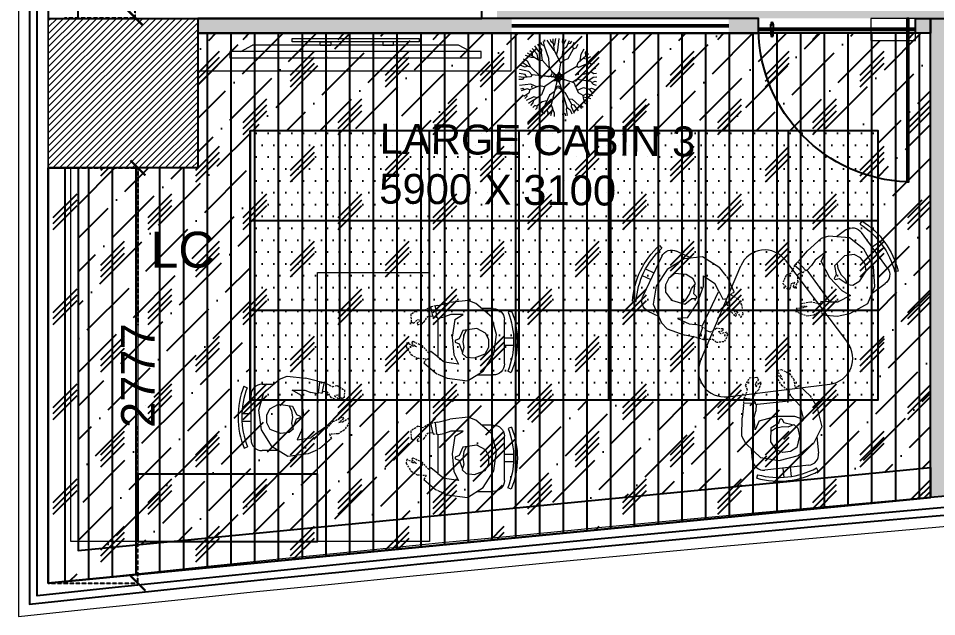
# Model space of a CAD drawing. Header units: millimetres. Extents: x 263321 to 2483465, y 33647 to 614421.
# Drawn here: x 2339197 to 2345339, y 376682 to 380682 of the extents above; entities that cross this region are included whole.
import ezdxf

# ---------------------------------------------------------------- set-up
doc = ezdxf.new("R2010")
doc.units = ezdxf.units.MM
doc.header["$PDMODE"] = 3
for name, pattern in [('( Hidden )', [0.375, 0.25, -0.125]), ('DASHED', [0.75, 0.5, -0.25]), ('HIDDEN', [0.375, 0.25, -0.125])]:
    doc.linetypes.add(name, pattern=pattern)
for name, color, linetype, lineweight in [('A-DOOR-FULL', 40, 'Continuous', 18), ('A-FURN-HUMAN', 252, 'Continuous', 9), ('A-FURN-MODULAR-', 6, 'Continuous', 9), ('A-FURN-MODULAR-CHAIR', 5, 'Continuous', 5), ('A-FURN-MODULAR-TABLETOP', 250, 'Continuous', 13), ('A-GLASS PARTITION', 5, 'Continuous', 18), ('A-GYPSUM PARTITION', 250, 'Continuous', 35), ('A-PLAN-COLUMN', 3, 'Continuous', 0), ('A-PLAN-RCC-HATCH', 8, 'Continuous', 13), ('A-PLAN-THIN', 251, 'Continuous', 15), ('AI-FURN', 7, 'Continuous', 20), ('FURNITURE', 30, 'Continuous', 5), ('TOA- AV', 7, 'Continuous', 9), ('TOA-FL-CPT-1', 8, 'Continuous', 5), ('TOA-FL-CPT-2', 8, 'Continuous', 5)]:
    doc.layers.add(name, color=color, linetype=linetype, lineweight=lineweight)
for name, color, linetype in [('A-PLAN -GLASS FRAME', 4, 'Continuous'), ('CEILING TOA', 250, 'Continuous'), ('DOOR', 5, 'Continuous'), ('FIN WALL GRAPHIC', 10, 'Continuous'), ('FLOORING TOA', 7, 'Continuous'), ('PARTITION GYPSUM', 250, 'Continuous'), ('TEXT', 250, 'Continuous'), ('TOA-FC-MODULAR', 7, 'Continuous'), ('underlay tile layer', 7, 'Continuous')]:
    doc.layers.add(name, color=color, linetype=linetype)
doc.layers.add('DLX_CONT', color=252, linetype='Continuous', true_color=0x969696)
doc.styles.add('ARIAL', font='arial.ttf')
doc.styles.add('TEXT @ 150', font='arial.ttf', dxfattribs={"height": 225})
doc.dimstyles.new('DIM @ 150', dxfattribs={"dimtxt": 225, "dimasz": 100, "dimexe": 1, "dimexo": 0, "dimgap": 0.5, "dimtad": 0, "dimdec": 0, "dimzin": 0, "dimdsep": 46, "dimtxsty": 'TEXT @ 150', "dimblk": 'ARCHTICK', "dimcen": -2, "dimclrd": 8, "dimclre": 8, "dimclrt": 256, "dimadec": 0, "dimazin": 0, "dimtfac": 1, "dimtdec": 0, "dimtofl": 0, "dimtmove": 0, "dimatfit": 3, "dimldrblk": 'OPEN90', "dimfxl": 1, "dimtolj": 1, "dimtzin": 0, "dimlwd": -1, "dimlwe": -1, "dimarcsym": 0})

# ---------------------------------------------------------------- blocks, each defined once
blk = doc.blocks.new('Columns')
at = {"layer": 'A-PLAN-RCC-HATCH'}
h = blk.add_hatch(dxfattribs=at)
h.set_pattern_fill('ANSI31', color=256, scale=250, style=0)
h.set_pattern_definition([(45, (403397.9, -623762.232), (-22.0970869, 22.0970869), [])])
h.paths.add_polyline_path([(-37160.3, -31463), (-36160.3, -31463), (-36160.3, -30463), (-37160.3, -30463)])
at = {"layer": 'A-PLAN-COLUMN', "elevation": 0}
blk.add_lwpolyline([(-37160.3, -31463), (-36160.3, -31463), (-36160.3, -30463), (-37160.3, -30463)], close=True, dxfattribs=at)
blk = doc.blocks.new('mb-cay83')
at = {"color": 92}
for points in [[(-147, 195), (-196, 213), (-307, 335)], [(-251, 273), (-240, 311), (-268, 363)], [(-190, 339), (-212, 343), (-239, 380)], [(-84, 370), (-116, 386), (-127, 423)], [(6, 195), (-48, 253), (-84, 370), (-65, 401), (-69, 434)], [(26, 329), (-21, 391), (-23, 437)], [(43, 138), (6, 196), (31, 362), (66, 394), (79, 428)], [(45, 375), (31, 417), (35, 434)], [(137, 201), (107, 275), (128, 344), (159, 367), (172, 399)], [(128, 343), (113, 373), (132, 414)], [(201, 271), (180, 315), (203, 384)], [(219, 274), (239, 364)], [(-217, 236), (-297, 249), (-362, 284)], [(-279, 304), (-318, 300), (-334, 312)], [(243, 93), (249, 138), (322, 222), (319, 240), (345, 272)], [(255, 280), (282, 279), (304, 313)], [(322, 222), (360, 253)], [(-426, 89), (-431, 119), (-455, 134)], [(-226, 40), (-247, 89), (-362, 154), (-399, 145), (-443, 164)], [(-364, 154), (-373, 188), (-417, 211)], [(156, 16), (164, 49), (309, 130), (336, 127), (415, 162)], [(309, 130), (316, 158), (388, 213)], [(344, 73), (378, 113), (426, 135)], [(-192, -1), (-226, 40), (-289, 21), (-418, 39), (-442, 20), (-482, 27)], [(-422, 36), (-476, 65)], [(-357, 31), (-390, 75), (-465, 105)], [(237, 40), (266, 23), (410, 33), (429, 20), (454, 26)], [(410, 33), (425, 54), (449, 58)], [(-290, -53), (-346, -37), (-486, -21)], [(-391, -86), (-417, -70), (-486, -58)], [(-431, -93), (-483, -90)], [(-341, -80), (-468, -166)], [(159, -78), (197, -136), (363, -212), (364, -232), (401, -262)], [(358, -102), (413, -79), (457, -78)], [(-394, -197), (-453, -210)], [(-127, -137), (-244, -146), (-394, -197), (-411, -225), (-439, -242)], [(-222, -222), (-315, -234), (-329, -264), (-397, -312)], [(99, -196), (84, -259), (136, -375), (176, -388), (216, -449)], [(266, -167), (281, -225), (331, -291), (358, -290), (374, -306)], [(313, -115), (336, -140), (386, -167), (406, -157), (441, -162)], [(363, -212), (417, -230)], [(386, -167), (387, -186), (427, -204)], [(-315, -234), (-351, -229), (-420, -277)], [(-233, -275), (-298, -285), (-368, -348)], [(-254, -310), (-256, -356), (-280, -426)], [(-37, -254), (-141, -362), (-153, -401), (-142, -430), (-162, -484)], [(97, -288), (67, -364), (82, -498)], [(230, -285), (221, -327), (263, -418)], [(260, -329), (300, -389)], [(330, -290), (323, -315), (349, -338)], [(-277, -348), (-309, -404)], [(-142, -364), (-212, -402), (-239, -451)], [(-152, -403), (-199, -471)], [(-44, -347), (-89, -386), (-111, -498)], [(-18, -410), (-51, -432), (-64, -505)], [(133, -438), (118, -460), (126, -487)], [(136, -373), (122, -407), (148, -479)], [(192, -413), (216, -411), (240, -434)], [(-14, -450), (-22, -508)]]:
    blk.add_lwpolyline(points, dxfattribs=at)
for points in [[(-188, 404), (-175, 365), (-192, 344), (-135, 216), (-147, 195), (-24, -18, 0.019353), (-3, -52), (95, -194), (195, -232), (262, -331), (292, -337), (324, -366)], [(287, 328), (255, 280), (201, 271), (171, 217), (51, 162), (-3, -1, 0.076209), (-29, -158, -0.022456), (-31, -205), (-46, -345), (-22, -367), (-15, -449), (8, -463), (11, -507)], [(-342, -375), (-320, -348), (-277, -348), (-230, -271), (-222, -222), (-84, -98, -0.110053), (75, -9), (344, 73), (374, 65), (444, 78)], [(-95, -20, 0.642906), (-55, 36)], [(-47, 21, -0.642906), (-79, -23, 0.642906), (-47, 21)], [(-60, 43, 0.044203), (-63, 50)], [(-59, 43, 0.22063), (-37, 21, -0.342135), (-12, -18)], [(-55, 36, 0.662753), (13, 45)], [(4, 19, 0.059641), (2, 12, -0.447363), (-51, -28)], [(-1, 3, 0.437311), (25, -45)], [(1, 11, 0.437311), (33, -47, -0.437311), (1, 11, 0.437311), (33, -47)], [(8, 33, 0.606738), (55, -15)], [(13, 47, 0.010174), (12, 45)], [(118, 4, 0.763825), (120, -68)], [(144, 12, 0.763825), (146, -75)], [(-477, -129), (-458, -123), (-430, -91), (-341, -80), (-192, -1), (-141, -11, 0.016539), (-107, -16, -0.028604), (-48, -27), (317, -116), (355, -101), (450, -124)], [(-26, -152, 0.686137), (-101, -114)], [(-59, -76, 0.619642), (-73, -24)], [(-22, -113, 0.686137), (-72, -88)], [(-18, -77, 0.388669), (-55, -28)], [(-52, -70, -0.452988), (15, -78, 0.452988), (-52, -70)], [(-37, -56, 0.619642), (-44, -30)], [(-40, -31, 0.377646), (-6, -10, -0.377646), (-40, -31, 0.377646), (-6, -10)], [(5, -64, 0.452988), (-40, -58)], [(-32, -5, 0.348206), (20, -25)], [(-32, -52, 0.354537), (-26, -15)], [(-31, -7, 0.648208), (-4, -4)], [(-29, -10, 0.348206), (14, -27)], [(5, -40, 0.247601), (-29, -49)], [(-15, -49, 0.388669), (-28, -33)], [(-27, -33, 0.377646), (-10, -23)], [(-4, -50, 0.452988), (-27, -47)], [(9, -29, -0.348206), (-26, -15, 0.348206), (9, -29, -0.348206), (-26, -15)], [(-23, -44, 0.354537), (-20, -25)], [(-23, -34, 0.121644), (-5, -33)], [(2, -39, -0.20476), (-22, -22, 0.20476), (2, -39)], [(-21, -23, -0.157968), (-16, -50, 0.157968), (-21, -23)], [(-15, -48, 0.157968), (-20, -25)], [(-20, -25, 0.348206), (-3, -32)], [(-6, -33, 0.110053), (-20, -41)], [(-11, -41, 0.197173), (-20, -34)], [(-15, -45, 0.157968), (-19, -27)], [(19, -44, 0.454701), (-18, -70)], [(28, -46, 0.454701), (-18, -78)], [(9, -69, 0.697987), (-18, -76)], [(15, -27, 0.302391), (-17, -65)], [(10, -28, 0.302391), (-17, -60)], [(-17, -30, 0.20476), (-8, -37)], [(-15, -40, 0.157968), (-17, -31)], [(-17, -38, 0.131172), (-13, -32)], [(3, -40, 0.454701), (-16, -53)], [(-9, -22, 0.233758), (-6, -48)], [(-4, -51, -0.233758), (-8, -18, 0.233758), (-4, -51)], [(2, -39, -0.437311), (-9, -20, 0.437311), (2, -39)], [(23, -79, 0.398626), (-7, -37)], [(-5, -8, 0.606738), (14, -27)], [(25, -24, 0.507555), (9, -69)], [(35, -21, 0.507555), (15, -78)], [(45, -18, 0.507555), (21, -86)], [(25, -79, 0.186774), (30, -100)], [(39, -20, 0.763825), (39, -49)]]:
    blk.add_lwpolyline(points, format="xyb", dxfattribs=at)
blk = doc.blocks.new('Human Figure')
at = {"layer": 'A-FURN-HUMAN', "lineweight": 5}
for p, q in [((4611.71, 5776.63, 0), (4616.22, 5779.49)), ((4611.71, 5776.63, 0), (4616.22, 5779.49)), ((4616.22, 5779.49), (4621.49, 5780.21, 0)), ((4616.22, 5779.49), (4621.49, 5780.21, 0)), ((4621.49, 5780.21, 0), (4626.18, 5778.89, 0)), ((4621.49, 5780.21, 0), (4626.18, 5778.89, 0)), ((4626.18, 5778.89, 0), (4629.77, 5774.69, 0)), ((4626.18, 5778.89, 0), (4629.77, 5774.69, 0)), ((4609.08, 5772.43, 0), (4611.71, 5776.63, 0)), ((4609.08, 5772.43, 0), (4611.71, 5776.63, 0)), ((4629.77, 5774.69, 0), (4630.56, 5772.63, 0)), ((4629.77, 5774.69, 0), (4630.56, 5772.63, 0)), ((4609.78, 5766.99, 0), (4609.08, 5772.43, 0)), ((4609.78, 5766.99, 0), (4609.08, 5772.43, 0)), ((4626.86, 5771.32, 0), (4626.81, 5767.94)), ((4626.86, 5771.32, 0), (4626.81, 5767.94)), ((4630.56, 5772.63, 0), (4630.01, 5767.72, 0)), ((4630.56, 5772.63, 0), (4630.01, 5767.72, 0)), ((4616.02, 5768.83), (4613.59, 5769.99, 0)), ((4613.59, 5769.99, 0), (4614.12, 5766.32, 0)), ((4616.02, 5768.83), (4613.59, 5769.99, 0)), ((4613.59, 5769.99, 0), (4614.12, 5766.32, 0)), ((4620.77, 5768.32, 0), (4616.02, 5768.83)), ((4620.77, 5768.32, 0), (4616.02, 5768.83)), ((4625.5, 5769.01, 0), (4620.77, 5768.32, 0)), ((4625.5, 5769.01, 0), (4620.77, 5768.32, 0)), ((4610.91, 5764.54), (4609.78, 5766.99, 0)), ((4610.91, 5764.54), (4609.78, 5766.99, 0)), ((4615.48, 5764.54), (4614.12, 5766.32, 0)), ((4615.48, 5764.54), (4614.12, 5766.32, 0)), ((4625.89, 5764.54), (4626.19, 5766.32, 0)), ((4625.89, 5764.54), (4626.19, 5766.32, 0)), ((4626.81, 5767.94), (4626.19, 5766.32, 0)), ((4626.81, 5767.94), (4626.19, 5766.32, 0)), ((4629.26, 5764.54), (4630.01, 5767.72, 0)), ((4629.26, 5764.54), (4630.01, 5767.72, 0)), ((4613.88, 5760.76, 0), (4611.23, 5763.85, 0)), ((4613.88, 5760.76, 0), (4611.23, 5763.85, 0)), ((4615.48, 5764.54), (4616.97, 5762.59)), ((4615.48, 5764.54), (4616.97, 5762.59)), ((4626.5, 5763.17, 0), (4626.01, 5763.22, 0)), ((4626.5, 5763.17, 0), (4626.01, 5763.22, 0)), ((4626.32, 5761.85, 0), (4626.5, 5763.17, 0)), ((4626.32, 5761.85, 0), (4626.5, 5763.17, 0))]:
    blk.add_line(p, q, dxfattribs=at)
at = {"layer": 'A-FURN-HUMAN', "linetype": '( Hidden )', "lineweight": 5, "ltscale": 2}
for p, q in [((4611.23, 5763.85, 0), (4610.91, 5764.54, 0)), ((4611.23, 5763.85, 0), (4610.91, 5764.54, 0)), ((4626.01, 5763.22, 0), (4626.14, 5764.36, 0)), ((4626.01, 5763.22, 0), (4626.14, 5764.36, 0)), ((4629.12, 5763.93, 0), (4628.92, 5762.69, 0)), ((4629.12, 5763.93, 0), (4628.92, 5762.69, 0)), ((4629.26, 5764.54, 0), (4629.12, 5763.93, 0)), ((4629.26, 5764.54, 0), (4629.12, 5763.93, 0)), ((4615.02, 5761.34, 0), (4613.88, 5760.76, 0)), ((4615.02, 5761.34, 0), (4613.88, 5760.76, 0)), ((4615.16, 5758.98, 0), (4615.02, 5761.34, 0)), ((4615.16, 5758.98, 0), (4615.02, 5761.34, 0)), ((4616.97, 5762.59), (4616.53, 5762.09)), ((4616.97, 5762.59), (4616.53, 5762.09)), ((4616.53, 5762.09), (4618.44, 5760.37, 0)), ((4616.53, 5762.09), (4618.44, 5760.37, 0)), ((4624.81, 5760.79, 0), (4626.32, 5761.85, 0)), ((4624.81, 5760.79, 0), (4626.32, 5761.85, 0)), ((4628.92, 5762.69, 0), (4627.75, 5760.5, 0)), ((4628.92, 5762.69, 0), (4627.75, 5760.5, 0)), ((4616.12, 5757.36), (4615.16, 5758.98, 0)), ((4616.12, 5757.36), (4615.16, 5758.98, 0)), ((4619.17, 5757.51, 0), (4618.16, 5758.8, 0)), ((4618.16, 5758.8, 0), (4618.39, 5757.81, 0)), ((4619.17, 5757.51, 0), (4618.16, 5758.8, 0)), ((4618.16, 5758.8, 0), (4618.39, 5757.81, 0)), ((4618.44, 5760.37, 0), (4619.69, 5757.7, 0)), ((4618.44, 5760.37, 0), (4619.69, 5757.7, 0)), ((4624.06, 5759.18, 0), (4624.81, 5760.79, 0)), ((4624.06, 5759.18, 0), (4624.81, 5760.79, 0)), ((4624.51, 5758.96, 0), (4624.06, 5759.18, 0)), ((4624.51, 5758.96, 0), (4624.06, 5759.18, 0)), ((4624.5, 5757.93, 0), (4625.51, 5759.11, 0)), ((4624.5, 5757.93, 0), (4625.51, 5759.11, 0)), ((4625.32, 5759.95, 0), (4624.51, 5758.96, 0)), ((4625.32, 5759.95, 0), (4624.51, 5758.96, 0)), ((4625.51, 5759.11, 0), (4625.32, 5759.95, 0)), ((4625.51, 5759.11, 0), (4625.32, 5759.95, 0)), ((4628.12, 5759.23, 0), (4626.89, 5757.28, 0)), ((4628.12, 5759.23, 0), (4626.89, 5757.28, 0)), ((4627.75, 5760.5, 0), (4628.12, 5759.23, 0)), ((4627.75, 5760.5, 0), (4628.12, 5759.23, 0)), ((4618.19, 5756, 0), (4616.12, 5757.36)), ((4618.19, 5756, 0), (4616.12, 5757.36)), ((4618.39, 5757.81, 0), (4619.31, 5756.18, 0)), ((4618.39, 5757.81, 0), (4619.31, 5756.18, 0)), ((4619.69, 5757.7, 0), (4619.17, 5757.51, 0)), ((4619.69, 5757.7, 0), (4619.17, 5757.51, 0)), ((4624.87, 5757.37, 0), (4624.5, 5757.93, 0)), ((4624.87, 5757.37, 0), (4624.5, 5757.93, 0)), ((4626.89, 5757.28, 0), (4624.87, 5757.37, 0)), ((4626.89, 5757.28, 0), (4624.87, 5757.37, 0)), ((4619.31, 5756.18, 0), (4618.19, 5756, 0)), ((4619.31, 5756.18, 0), (4618.19, 5756, 0))]:
    blk.add_line(p, q, dxfattribs=at)
at = {"layer": 'A-FURN-HUMAN', "linetype": '( Hidden )', "lineweight": 5, "ltscale": 3}
for p, q in [((4625.9, 5764.39, 0), (4625.89, 5764.57, 0)), ((4625.9, 5764.39, 0), (4625.89, 5764.57, 0)), ((4626.14, 5764.36, 0), (4625.9, 5764.39, 0)), ((4626.14, 5764.36, 0), (4625.9, 5764.39, 0))]:
    blk.add_line(p, q, dxfattribs=at)
at = {"layer": 'A-FURN-HUMAN', "lineweight": 5, "elevation": 0}
for points in [[(4622.54, 5772.08), (4621.4, 5771.49), (4619.55, 5771.23), (4618.01, 5771.43), (4616.44, 5771.03), (4615.47, 5772.11), (4615.23, 5774.3), (4616.32, 5777.18), (4618.11, 5778.11), (4620.14, 5778.11), (4621.85, 5777.26), (4623.09, 5774.92), (4622.55, 5771.19), (4620.35, 5770.17), (4619.86, 5769.12), (4619.43, 5769.17), (4619.04, 5770.23), (4616.9, 5771)], [(4622.54, 5772.08), (4621.4, 5771.49), (4619.55, 5771.23), (4618.01, 5771.43), (4616.44, 5771.03), (4615.47, 5772.11), (4615.23, 5774.3), (4616.32, 5777.18), (4618.11, 5778.11), (4620.14, 5778.11), (4621.85, 5777.26), (4623.09, 5774.92), (4622.55, 5771.19), (4620.35, 5770.17), (4619.86, 5769.12), (4619.43, 5769.17), (4619.04, 5770.23), (4616.9, 5771)], [(4625.5, 5769.01), (4626.86, 5771.32)], [(4625.5, 5769.01), (4626.86, 5771.32)], [(4626.09, 5764.27), (4629.04, 5763.91)], [(4626.09, 5764.27), (4629.04, 5763.91)], [(4626.5, 5763.17), (4629.02, 5762.63)], [(4626.5, 5763.17), (4629.02, 5762.63)]]:
    blk.add_lwpolyline(points, dxfattribs=at)
at = {"layer": 'A-FURN-MODULAR-CHAIR', "color": 18, "lineweight": 15, "true_color": 0x000000}
for p, q in [((4613.64, 5782.3, 0), (4625.48, 5782.3, 0)), ((4610.68, 5774.98, 0), (4610.68, 5779.34, 0)), ((4628.44, 5779.34, 0), (4628.44, 5776.24, 0))]:
    blk.add_line(p, q, dxfattribs=at)
at = {"layer": 'A-FURN-MODULAR-CHAIR', "lineweight": 15}
for p, q in [((4613.64, 5782.3, 0), (4625.48, 5782.3, 0)), ((4610.68, 5774.98, 0), (4610.68, 5779.34, 0)), ((4628.44, 5779.34, 0), (4628.44, 5776.24, 0))]:
    blk.add_line(p, q, dxfattribs=at)
at = {"layer": 'A-FURN-MODULAR-CHAIR', "color": 18, "lineweight": 15, "true_color": 0x000000, "elevation": 0}
for points in [[(4611.29, 5784.13), (4611.67, 5783.22)], [(4618.58, 5784.79), (4618.58, 5782.3)], [(4620.56, 5784.79), (4620.56, 5782.3)], [(4627.86, 5784.22), (4627.49, 5783.3)]]:
    blk.add_lwpolyline(points, dxfattribs=at)
at = {"layer": 'A-FURN-MODULAR-CHAIR', "lineweight": 15, "elevation": 0}
for points in [[(4611.29, 5784.13), (4611.67, 5783.22)], [(4618.58, 5784.79), (4618.58, 5782.3)], [(4620.56, 5784.79), (4620.56, 5782.3)], [(4627.86, 5784.22), (4627.49, 5783.3)]]:
    blk.add_lwpolyline(points, dxfattribs=at)
at = {"layer": 'A-FURN-MODULAR-CHAIR', "color": 18, "lineweight": 15, "true_color": 0x000000, "elevation": 0}
blk.add_lwpolyline([(4625.89, 5764.57, -0.034638), (4625.48, 5764.54), (4615.48, 5764.54)], format="xyb", dxfattribs=at)
at = {"layer": 'A-FURN-MODULAR-CHAIR', "lineweight": 15, "elevation": 0}
blk.add_lwpolyline([(4625.89, 5764.57, -0.034638), (4625.48, 5764.54), (4615.48, 5764.54)], format="xyb", dxfattribs=at)
at = {"layer": 'A-FURN-MODULAR-CHAIR', "color": 18, "lineweight": 15, "true_color": 0x000000}
for centre, radius, start, end in [((4619.68, 5763.49, 0), 22.29, 68.458, 112.0994), ((4619.68, 5763.49, 0), 21.3, 68.4839, 112.0994), ((4613.64, 5779.34, 0), 2.96, 90.0001, 180.0001), ((4625.48, 5779.34, 0), 2.96, 0.0001, 90.0001)]:
    blk.add_arc(centre, radius, start, end, dxfattribs=at)
at = {"layer": 'A-FURN-MODULAR-CHAIR', "lineweight": 15}
for centre, radius, start, end in [((4619.68, 5763.49, 0), 22.29, 68.458, 112.0994), ((4619.68, 5763.49, 0), 21.3, 68.4839, 112.0994), ((4613.64, 5779.34, 0), 2.96, 90.0001, 180.0001), ((4625.48, 5779.34, 0), 2.96, 0.0001, 90.0001)]:
    blk.add_arc(centre, radius, start, end, dxfattribs=at)
blk = doc.blocks.new('fea')
at = {"layer": 'A-FURN-MODULAR-TABLETOP'}
for p, q in [((37598.24, 23474.06, 0), (37625.55, 23470.37, 0)), ((37590.86, 23464.51, 0), (37601.32, 23439.01, 0)), ((37630.13, 23459.2, 0), (37613.28, 23437.39, 0))]:
    blk.add_line(p, q, dxfattribs=at)
for centre, start, end in [((37597.31, 23467.15, 0), 82.3052, 202.3052), ((37624.62, 23463.46, 0), 322.3052, 82.3052), ((37607.77, 23441.66, 0), 202.3052, 322.3052)]:
    blk.add_arc(centre, 6.97, start, end, dxfattribs=at)
at = {"layer": 'A-FURN-HUMAN', "color": 161, "linetype": 'ByBlock'}
for p, xscale, rotation in [((41140.66, 16984.29, 0), -0.9999999999999998, 349.8129158478097), ((30238.02, 23417.31, 0), -1, 231.5303956231409)]:
    blk.add_blockref('Human Figure', p, dxfattribs=dict(at, xscale=xscale, rotation=rotation))
at = {"layer": 'A-FURN-HUMAN', "color": 161, "linetype": 'ByBlock', "rotation": 111.5602194000297}
blk.add_blockref('Human Figure', (44652.04, 21272.77, 0), dxfattribs=at)
blk = doc.blocks.new('ychgc')
at = {"layer": 'A-FURN-MODULAR-TABLETOP', "lineweight": 20}
blk.add_lwpolyline([(549950.7, 23375.4), (549950.7, 25175.4), (549200.7, 25175.4), (549200.7, 23375.4)], close=True, dxfattribs=at)
at = {"layer": 'A-FURN-MODULAR-TABLETOP', "color": 161, "linetype": 'ByBlock', "yscale": 25.00000000000001}
for p, xscale, zscale, rotation in [((693272.4, -90759, 0), 25.00000000000001, 25.00000000000001, 90.00728931026865), ((405822.5, -91264.6, 0), -25.00000000000001, 25, 269.9927106897313), ((693272.4, -91538.4, 0), 25.00000000000001, 25.00000000000001, 90.00728931026865)]:
    blk.add_blockref('Human Figure', p, dxfattribs=dict(at, xscale=xscale, zscale=zscale, rotation=rotation))
blk = doc.blocks.new('_ArchTick')
at = {"color": 0, "linetype": 'ByBlock', "const_width": 0.15}
blk.add_lwpolyline([(-0.5, -0.5), (0.5, 0.5)], dxfattribs=at)
blk = doc.blocks.new('*D374')
at = {"layer": 'Defpoints', "color": 0, "transparency": 16777216}
for p in [(2339396.8, 379682.1), (2339396.8, 376904.7), (2339996.8, 376904.7)]:
    blk.add_point(p, dxfattribs=at)
at = {"layer": 'FIN WALL GRAPHIC', "color": 8, "linetype": 'HIDDEN', "transparency": 16777216}
for p, q in [((2339396.8, 379682.1), (2339997.8, 379682.1)), ((2339996.8, 379682.1), (2339996.8, 378631.8)), ((2339996.8, 376904.7), (2339996.8, 377955)), ((2339396.8, 376904.7), (2339997.8, 376904.7))]:
    blk.add_line(p, q, dxfattribs=at)
at = {"layer": 'FIN WALL GRAPHIC', "color": 8, "linetype": 'ByBlock', "transparency": 16777216, "xscale": 100, "yscale": 100, "zscale": 100}
for p, rotation in [((2339996.8, 379682.1), 90), ((2339996.8, 376904.7), 270)]:
    blk.add_blockref('_ArchTick', p, dxfattribs=dict(at, rotation=rotation))
at = {"layer": 'FIN WALL GRAPHIC', "transparency": 16777216, "insert": (2339996.8, 378293.4), "char_height": 225, "attachment_point": 5, "rotation": 90, "style": 'TEXT @ 150'}
blk.add_mtext('\\A1;2777', dxfattribs=at)
blk = doc.blocks.new('_Open90')
at = {"color": 0, "linetype": 'ByBlock'}
for p, q in [((0, 0), (-1, 0)), ((-0.5, 0.5), (0, 0)), ((0, 0), (-0.5, -0.5))]:
    blk.add_line(p, q, dxfattribs=at)
blk = doc.blocks.new('*D375')
at = {"layer": 'Defpoints', "color": 0, "transparency": 16777216}
for p in [(2339505.6, 383735.1), (2339505.6, 380686.6), (2339977.7, 380686.6)]:
    blk.add_point(p, dxfattribs=at)
at = {"layer": 'FIN WALL GRAPHIC', "color": 8, "linetype": 'HIDDEN', "transparency": 16777216}
for p, q in [((2339505.6, 383735.1), (2339978.7, 383735.1)), ((2339977.7, 383735.1), (2339977.7, 382547.5)), ((2339977.7, 380686.6), (2339977.7, 381874.2)), ((2339505.6, 380686.6), (2339978.7, 380686.6))]:
    blk.add_line(p, q, dxfattribs=at)
at = {"layer": 'FIN WALL GRAPHIC', "color": 8, "linetype": 'ByBlock', "transparency": 16777216, "xscale": 100, "yscale": 100, "zscale": 100}
for p, rotation in [((2339977.7, 383735.1), 90), ((2339977.7, 380686.6), 270)]:
    blk.add_blockref('_ArchTick', p, dxfattribs=dict(at, rotation=rotation))
at = {"layer": 'FIN WALL GRAPHIC', "transparency": 16777216, "insert": (2339977.7, 382210.8), "char_height": 225, "attachment_point": 5, "rotation": 90, "style": 'TEXT @ 150'}
blk.add_mtext('\\A1;3049', dxfattribs=at)
blk = doc.blocks.new('door-3f-01')
at = {"layer": 'A-FURN-MODULAR-', "color": 252, "linetype": 'DASHED', "ltscale": 120, "true_color": 0x939598}
blk.add_lwpolyline([(0, 0), (-10.2, 0), (-10.2, 5.08), (0, 5.08), (0, 0)], dxfattribs=at)
at = {"layer": 'A-GLASS PARTITION', "color": 5}
blk.add_line((-36, 0), (-36, 4), dxfattribs=at)
at = {"layer": 'DOOR', "elevation": 0}
blk.add_lwpolyline([(-1.95, 37.5), (-1.55, 37.5), (-1.55, 0), (-1.95, 0)], close=True, dxfattribs=at)
at = {"layer": 'DOOR'}
blk.add_lwpolyline([(-36, 2.34), (-36, 2.74), (0, 2.74), (0, 2.34)], close=True, dxfattribs=at)
for points in [[(-32.64, 3.74), (-32.64, 2.74), (-33.14, 2.74), (-33.14, 3.74)], [(-32.64, 1.34), (-32.64, 2.34), (-33.14, 2.34), (-33.14, 1.34)]]:
    blk.add_lwpolyline(points, dxfattribs=at)
for centre in [(-32.89, 3.86), (-32.89, 1.22)]:
    blk.add_circle(centre, 0.278, dxfattribs=at)
at = {"layer": 'DOOR', "color": 252, "true_color": 0x939598}
blk.add_arc((-0.52, 2.04, 0), 35.48, 92.2973, 178.8766, dxfattribs=at)
blk = doc.blocks.new('A$C60412B90')
at = {"layer": 'TOA- AV', "color": 30, "true_color": 0xf8991e}
blk.add_line((256.5, 111), (986.5, 111), dxfattribs=at)
at = {"layer": 'TOA- AV', "color": 6}
for p, q in [((-100, 55.5), (1343, 55.5)), ((-37.2, 55.5), (29.9, 91)), ((1280.2, 55.5), (1213.1, 91))]:
    blk.add_line(p, q, dxfattribs=at)
at = {"layer": 'TOA- AV', "color": 30, "true_color": 0xf8991e}
for points in [[(986.5, 111), (986.5, 131), (256.5, 131), (256.5, 111)], [(403.4, 91), (464.2, 91)], [(825.1, 91), (764.2, 91)]]:
    blk.add_lwpolyline(points, dxfattribs=at)
for points in [[(403.4, 111), (464.2, 111), (464.2, 91), (403.4, 91)], [(825.1, 111), (764.2, 111), (764.2, 91), (825.1, 91)]]:
    blk.add_lwpolyline(points, close=True, dxfattribs=at)
at = {"layer": 'TOA- AV', "color": 6}
for points in [[(1343, 55.5), (1343, 20), (-100, 20), (-100, 55.5)], [(29.9, 91), (1213.1, 91)]]:
    blk.add_lwpolyline(points, dxfattribs=at)

msp = doc.modelspace()

# ---------------------------------------------------------------- hatches: boundary and pattern name
at = {"layer": 'A-GYPSUM PARTITION'}
h = msp.add_hatch(color=20, dxfattribs=at)
h.dxf.hatch_style = 1
h.paths.add_polyline_path([(2342496.708, 380681.806), (2341196.708, 380682.103), (2341196.708, 380682.078), (2340446.708, 380682.078), (2340396.796, 380682.059), (2340396.796, 380582.059), (2342496.708, 380581.806)])
h = msp.add_hatch(color=20, dxfattribs=at)
h.dxf.hatch_style = 1
h.paths.add_polyline_path([(2344146.999, 380682.239), (2343946.999, 380682.239), (2343946.999, 380582.239), (2344146.999, 380582.239)])
h = msp.add_hatch(color=20, dxfattribs=at)
h.dxf.hatch_style = 1
h.paths.add_polyline_path([(2345296.995, 380682.059), (2345196.99, 380682.059), (2345197, 380582.059), (2345296.995, 380582.059)])
h.paths.add_polyline_path([(2345497, 380682.059), (2345396.995, 380682.059), (2345396.995, 380582.059), (2345496.99, 380582.059)])
h.paths.add_polyline_path([(2350396.796, 380682.059), (2350296.796, 380682.059), (2350296.796, 380582.059), (2350396.796, 380582.059)])
h = msp.add_hatch(color=20, dxfattribs=at)
h.dxf.hatch_style = 1
edge = h.paths.add_edge_path()
edge.add_line((2345396.995, 377487.039), (2345396.995, 380682.058))
edge.add_line((2345396.995, 380682.058), (2345296.995, 380682.058))
edge.add_line((2345296.995, 380682.058), (2345296.995, 377478.284))
edge.add_arc((2372796.483, 63978.283), 314703.785, 94.99474482, 95.01302073, ccw=False)
at = {"layer": 'CEILING TOA', "true_color": 0x939598}
h = msp.add_hatch(dxfattribs=at)
h.set_pattern_fill('ANSI36', color=252, scale=50)
h.set_pattern_definition([(45, (13069.08, -8478.74), (84.189901, 308.696304), [396.875, -79.375, 0, -79.375])])
h.paths.add_polyline_path([(2340746.895, 378130.643), (2344946.895, 378130.643), (2344946.895, 379930.643), (2340746.895, 379930.643)], flags=16)
h.paths.add_polyline_path([(2345296.995, 380582.059), (2340396.796, 380582.059), (2340396.796, 379682.052), (2339596.796, 379682.052), (2339596.796, 377125.071), (2345296.995, 377679.226)])
h = msp.add_hatch(dxfattribs=at)
h.set_pattern_fill('DOTS', color=252, scale=50)
h.set_pattern_definition([(0, (12956.69, -52679.48), (39.6875, 79.375), [0, -79.375])])
h.paths.add_polyline_path([(2340746.895, 378130.643), (2344946.895, 378130.643), (2344946.895, 379930.643), (2340746.895, 379930.643)])
at = {"layer": 'TOA-FC-MODULAR'}
h = msp.add_hatch(dxfattribs=at)
h.set_pattern_fill('_USER', color=8, scale=600, double=1, pattern_type=0)
h.set_pattern_definition([(0, (2344946.9, 379930.64), (0, 600), []), (90, (2344946.9, 379930.64), (-600, 4e-14), [])])
h.paths.add_polyline_path([(2340746.895, 378130.643), (2344946.895, 378130.643), (2344946.895, 379930.643), (2340746.895, 379930.643)])
at = {"layer": 'TOA-FL-CPT-1', "true_color": 0xc7c8ca}
h = msp.add_hatch(dxfattribs=at)
h.set_pattern_fill('AR-PARQ1', color=9, scale=3)
h.set_pattern_definition([(90, (90021.1, 24147), (-914.4, 914.4), [914.4, -914.4]), (90, (90173.5, 24147), (-914.4, 914.4), [914.4, -914.4]), (90, (90325.9, 24147), (-914.4, 914.4), [914.4, -914.4]), (90, (90478.3, 24147), (-914.4, 914.4), [914.4, -914.4]), (90, (90630.7, 24147), (-914.4, 914.4), [914.4, -914.4]), (90, (90783.1, 24147), (-914.4, 914.4), [914.4, -914.4]), (90, (90935.5, 24147), (-914.4, 914.4), [914.4, -914.4]), (0, (90021.1, 25061.4), (914.4, -914.4), [914.4, -914.4]), (0, (90021.1, 25213.8), (914.4, -914.4), [914.4, -914.4]), (0, (90021.1, 25366.2), (914.4, -914.4), [914.4, -914.4]), (0, (90021.1, 25518.6), (914.4, -914.4), [914.4, -914.4]), (0, (90021.1, 25671), (914.4, -914.4), [914.4, -914.4]), (0, (90021.1, 25823.4), (914.4, -914.4), [914.4, -914.4]), (0, (90021.1, 25975.8), (914.4, -914.4), [914.4, -914.4])])
edge = h.paths.add_edge_path()
edge.add_arc((2396128.727, -119195.432), 546828.493, 90.92532943, 95.29958843)
edge.add_line((2345621.769, 425295.567), (2345621.769, 409482.052))
edge.add_line((2345621.769, 409482.052), (2347129.201, 409481.857))
edge.add_arc((2347102.083, 408732.348), 750, 0, 87.9279004, ccw=False)
edge.add_line((2347852.083, 408732.348), (2347852.23, 389991.103))
edge.add_line((2347852.23, 389991.103), (2342396.706, 389991.103))
edge.add_line((2342396.706, 389991.103), (2342397.172, 380682.159))
edge.add_line((2342397.172, 380682.159), (2351396.796, 380682.159))
edge.add_line((2351396.796, 380682.159), (2351396.796, 379682.052))
edge.add_line((2351396.796, 379682.052), (2350496.796, 379682.052))
edge.add_line((2350496.796, 379682.052), (2350496.796, 377891.004))
edge.add_arc((2372893.597, 61240.666), 317441.417, 85.95303216, 94.04581501, ccw=False)
edge.add_line((2395296.77, 377890.553), (2395296.77, 379682.052))
edge.add_line((2395296.77, 379682.052), (2394396.796, 379682.052))
edge.add_line((2394396.796, 379682.052), (2394396.796, 380682.052))
edge.add_line((2394396.796, 380682.052), (2405177.531, 380682.052))
edge.add_line((2405177.531, 380682.052), (2405177.531, 389182.052))
edge.add_line((2405177.531, 389182.052), (2406496.796, 389182.052))
edge.add_line((2406496.796, 389182.052), (2406496.796, 383082.052))
edge.add_line((2406496.796, 383082.052), (2408136.796, 383082.052))
edge.add_line((2408136.796, 383082.052), (2408136.796, 389182.052))
edge.add_line((2408136.796, 389182.052), (2413779.159, 389181.861))
edge.add_line((2413779.159, 389181.861), (2414010.251, 390682.052))
edge.add_line((2414010.251, 390682.052), (2405396.796, 390682.052))
edge.add_line((2405396.796, 390682.052), (2405396.796, 411581.926))
edge.add_line((2405396.796, 411581.926), (2403146.796, 411581.926))
edge.add_arc((2403146.796, 411881.926), 300, 180, 270, ccw=False)
edge.add_line((2402846.796, 411881.926), (2402846.796, 413382.052))
edge.add_arc((2403146.796, 413382.052), 300, 90, 180, ccw=False)
edge.add_line((2403146.796, 413682.052), (2417553.202, 413682.052))
edge.add_line((2417553.202, 413682.052), (2417799.7, 415282.257))
edge.add_line((2417799.7, 415282.257), (2411837.001, 415281.729))
edge.add_line((2411837.001, 415281.729), (2411837.001, 417657.174))
edge.add_line((2411837.001, 417657.174), (2416421.528, 417657.174))
edge.add_line((2416421.528, 417657.174), (2416421.528, 418657.174))
edge.add_line((2416421.528, 418657.174), (2411836.796, 418657.174))
edge.add_line((2411836.796, 418657.174), (2411836.796, 421262.052))
edge.add_line((2411836.796, 421262.052), (2410296.796, 421262.052))
edge.add_line((2410296.796, 421262.052), (2410296.796, 415281.575))
edge.add_line((2410296.796, 415281.575), (2402846.796, 415281.575))
edge.add_line((2402846.796, 415281.575), (2402846.796, 424532.052))
edge.add_line((2402846.796, 424532.052), (2402846.796, 424581.286))
edge.add_line((2402846.796, 424581.286), (2395396.796, 424582.052))
edge.add_line((2395396.796, 424582.052), (2395396.796, 423682.052))
edge.add_line((2395396.796, 423682.052), (2394396.796, 423682.052))
edge.add_line((2394396.796, 423682.052), (2394396.796, 424581.86))
edge.add_line((2394396.796, 424581.86), (2387296.514, 424582.052))
edge.add_line((2387296.514, 424582.052), (2387297.806, 427561.749))
h.paths.add_polyline_path([(2357571.796, 409582.052), (2403896.373, 409582.052), (2403899.547, 394952.31), (2375096.795, 394783.782), (2375096.795, 396862.052), (2373596.796, 396864.771), (2373596.796, 394782.052), (2369971.795, 394800.838), (2370046.875, 396862.052), (2368385.069, 396703.686), (2368471.796, 394819.625), (2357571.796, 394782.052)], flags=16)
h.paths.add_polyline_path([(2363596.796, 414832.306), (2384296.459, 414782.218), (2384296.434, 411581.926), (2384538.462, 411581.927), (2384538.462, 409582.052), (2378653.494, 409582.052), (2378650.056, 411581.898), (2363596.796, 411631.98)], flags=16)
h.paths.add_polyline_path([(2392707.043, 411682.849), (2384396.821, 411683.632), (2384396.821, 414782.218), (2392707.043, 414781.434)], flags=16)
h.paths.add_polyline_path([(2400346.796, 422010.357), (2401546.802, 422010.357), (2401546.802, 416210.358), (2400346.796, 416210.358)], flags=16)
h.paths.add_polyline_path([(2349453.189, 392877.837), (2349451.159, 392879.273), (2349451.159, 390061.804), (2349453.189, 390060.368)], flags=16)
h.paths.add_polyline_path([(2379396.791, 389980.182), (2384396.796, 389980.182), (2384396.796, 392980.182), (2379396.791, 392980.182)], flags=16)
at = {"layer": 'TOA-FL-CPT-2', "lineweight": -3}
h = msp.add_hatch(dxfattribs=at)
h.set_pattern_fill('CORK', color=4, scale=50, angle=270)
h.set_pattern_definition([(270, (90021.14, 24146.98), (158.75, -3e-14), []), (45, (89941.76, 24067.6), (-317.50014, 317.50014), [224.5065, -224.5065]), (45, (89941.76, 24027.9), (-317.50014, 317.50014), [224.5065, -224.5065]), (45, (89941.76, 23988.23), (-317.50014, 317.50014), [224.5065, -224.5065])])
h.paths.add_polyline_path([(2345296.995, 380582.059), (2340396.796, 380582.059), (2340396.796, 379682.052), (2339396.796, 379682.052), (2339396.796, 376904.685), (2345296.995, 377478.284)])

# ---------------------------------------------------------------- linework, layer by layer
at = {"layer": 'A-FURN-MODULAR-TABLETOP', "lineweight": 20, "elevation": 0}
msp.add_lwpolyline([(2339996.796, 377183.778), (2339546.796, 377183.778), (2339546.796, 379682.052), (2339996.796, 379682.052)], close=True, dxfattribs=at)
at = {"layer": 'A-GLASS PARTITION', "ltscale": 5, "const_width": 25}
msp.add_lwpolyline([(2342495.905, 380631.432), (2343950.554, 380631.432)], dxfattribs=at)
at = {"layer": 'A-PLAN -GLASS FRAME', "ltscale": 500, "elevation": 0}
msp.add_lwpolyline([(2406321.796, 376765.531), (2406321.796, 376815.822, 0.05338909), (2339321.796, 376821.243), (2339321.796, 394707.052), (2339271.796, 394707.052), (2339271.796, 376765.531, -0.05343882)], format="xyb", close=True, dxfattribs=at)
at = {"layer": 'A-PLAN-THIN', "elevation": 0}
msp.add_lwpolyline([(2406396.796, 376682.052), (2406396.796, 376883.206, 0.0533763), (2339396.796, 376904.685), (2339396.796, 394782.052), (2339196.796, 394782.052), (2339196.796, 376682.052, -0.0535719), (2406396.796, 376682.052)], format="xyb", dxfattribs=at)
at = {"layer": 'CEILING TOA'}
for points, elevation in [([(2339396.796, 380682.052), (2339596.796, 380682.052), (2339596.796, 389991.103), (2339396.796, 389991.103)], 0), ([(2342296.706, 383735.113), (2339396.796, 383735.113), (2339396.796, 380682.052), (2342296.706, 380682.052)], -0.033), ([(2345296.995, 380582.059), (2340396.796, 380582.059), (2340396.796, 379682.052), (2339396.796, 379682.052), (2339396.796, 376904.685), (2345296.995, 377478.284)], 0), ([(2345296.995, 380582.059), (2340396.796, 380582.059), (2340396.796, 379682.052), (2339596.796, 379682.052), (2339596.796, 377125.071), (2345296.995, 377679.226)], 0), ([(2340746.895, 378130.643), (2344946.895, 378130.643), (2344946.895, 379930.643), (2340746.895, 379930.643)], 0), ([(2339596.796, 379682.052), (2339596.796, 377125.071), (2345296.995, 377679.226), (2345296.995, 377478.284), (2339396.796, 376904.685), (2339396.796, 379682.052)], 0)]:
    msp.add_lwpolyline(points, close=True, dxfattribs=dict(at, elevation=elevation))
at = {"layer": 'DLX_CONT'}
msp.add_polyline3d([(2345296.995, 380582.059, 0), (2340396.794, 380582.059, -0.05)], dxfattribs=at)
at = {"layer": 'FLOORING TOA', "elevation": 0}
msp.add_lwpolyline([(2345296.995, 380582.059), (2340396.796, 380582.059), (2340396.796, 379682.052), (2339396.796, 379682.052), (2339396.796, 376904.685), (2345296.995, 377478.284)], close=True, dxfattribs=at)
msp.add_lwpolyline([(2345296.995, 380582.059), (2340396.796, 380582.059), (2340396.796, 379682.052), (2339396.796, 379682.052), (2339396.796, 376904.685), (2345296.995, 377478.284)], close=True, dxfattribs=at)
at = {"layer": 'FURNITURE', "elevation": -0.05}
msp.add_lwpolyline([(2342492.906, 380582.143), (2340396.796, 380582.143), (2340396.796, 380332.143), (2342492.906, 380332.143)], close=True, dxfattribs=at)
at = {"layer": 'PARTITION GYPSUM', "color": 18, "true_color": 0x000000}
for points, elevation in [([(2344146.995, 380582.239), (2344146.995, 380682.239), (2340396.796, 380682.239), (2340396.796, 380582.239)], 0), ([(2345296.995, 380582.059), (2345196.995, 380582.059), (2345196.995, 380682.059), (2345296.995, 380682.059)], -0.099), ([(2345396.995, 377487.039), (2345296.995, 377478.284), (2345296.995, 380682.058), (2345396.995, 380682.058)], 0)]:
    msp.add_lwpolyline(points, close=True, dxfattribs=dict(at, elevation=elevation))
at = {"layer": 'underlay tile layer', "elevation": 0}
msp.add_lwpolyline([(2339996.796, 377183.778), (2341196.796, 377183.778), (2341196.796, 377633.778), (2339996.796, 377633.778)], close=True, dxfattribs=at)

# ---------------------------------------------------------------- block references
at = {"layer": 'A-DOOR-FULL', "linetype": 'Continuous', "xscale": -29.16666484490015, "yscale": 29.16666484490015, "zscale": 29.16666484490015, "rotation": 180.0001034657425}
msp.add_blockref('door-3f-01', (2345196.995, 380682.059, -0.099), dxfattribs=at)
at = {"layer": 'A-FURN-MODULAR-', "xscale": 25, "yscale": 25, "zscale": 25, "rotation": 74.68236273725465}
msp.add_blockref('fea', (2661455.601, -683200.292, 0), dxfattribs=at)
at = {"layer": 'A-FURN-MODULAR-TABLETOP', "lineweight": 20, "xscale": -1}
msp.add_blockref('ychgc', (2891147.543, 353808.352), dxfattribs=at)
at = {"layer": 'A-PLAN-COLUMN'}
msp.add_blockref('Columns', (2376557.09, 411145.044), dxfattribs=at)
at = {"layer": 'AI-FURN', "xscale": 0.5521998069215941, "yscale": 0.5521998069215941, "zscale": 0.5521998069215941, "rotation": 270}
msp.add_blockref('mb-cay83', (2342824.558, 380278.384), dxfattribs=at)
at = {"layer": 'TOA- AV', "color": 0, "xscale": -1.165259826544024, "yscale": 1.165259826544024, "zscale": 1.165259826544024, "rotation": 5.73728107423e-05}
msp.add_blockref('A$C60412B90', (2342176.601, 380395.899), dxfattribs=at)

# ---------------------------------------------------------------- texts
at = {"layer": 'FIN WALL GRAPHIC', "color": 10, "insert": (2340080.286, 379133.862, 0), "char_height": 240, "width": 472.13453, "attachment_point": 4, "rotation": 359.9900124, "style": 'ARIAL'}
msp.add_mtext('\\pxql;LC', dxfattribs=at)
at = {"layer": 'TEXT', "insert": (2341609.723, 379441.255, 0), "char_height": 200, "width": 2329.58929, "attachment_point": 7, "rotation": 359.4961374, "style": 'ARIAL'}
msp.add_mtext('LARGE CABIN 3\\P5900 X 3100', dxfattribs=at)

# ---------------------------------------------------------------- dimensions: what is measured, and where the dimension line sits
at = {"layer": 'FIN WALL GRAPHIC'}
for base, p1, p2, picture, middle in [((2339977.656, 380686.563), (2339505.636, 383735.113, 0), (2339505.636, 380686.563, 0), '*D375', (2339977.656, 382210.838)), ((2339996.796, 376904.685), (2339396.796, 379682.052), (2339396.796, 376904.685), '*D374', (2339996.796, 378293.368))]:
    dim = msp.add_linear_dim(base=base, p1=p1, p2=p2, angle=90, dimstyle='DIM @ 150', override={"dimtxsty": 'TEXT @ 150', "dimldrblk": 'Open90'}, dxfattribs=at)
    dim.commit()
    dim.dimension.update_dxf_attribs({"geometry": picture, "text_midpoint": middle})

doc.saveas('drawing.dxf')
